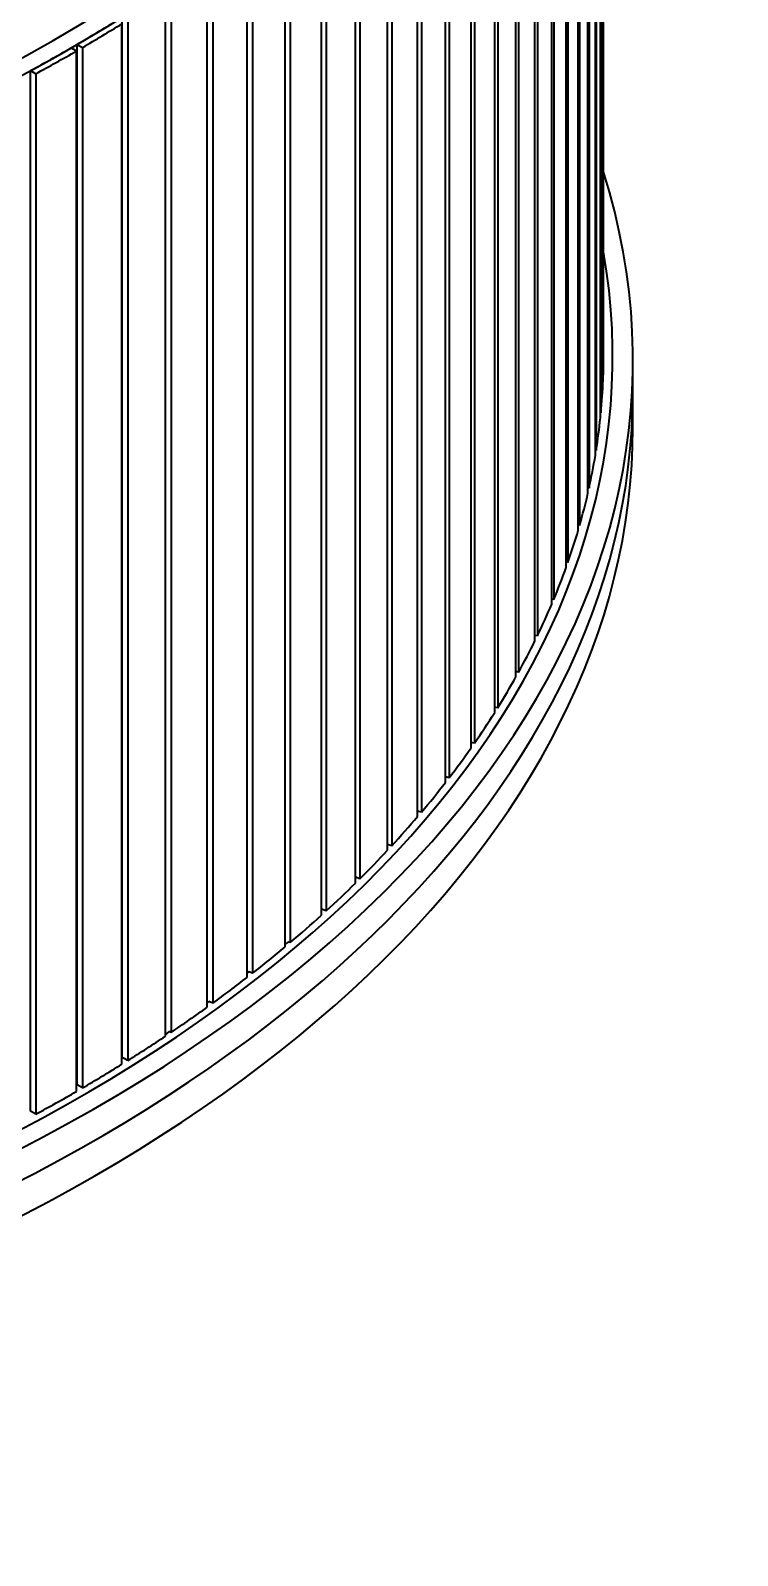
# Model space of a CAD drawing. Header units: millimetres. Extents: x 0 to 42050, y 0 to 29700.
# Drawn here: x 28796 to 30097, y 8382 to 11190 of the extents above; entities that cross this region are included whole.
import ezdxf

# ---------------------------------------------------------------- set-up
doc = ezdxf.new("R2010")
doc.units = ezdxf.units.MM
doc.header["$LTSCALE"] = 50
doc.layers.add('Visible', color=7, linetype='Continuous', lineweight=35)

msp = doc.modelspace()

# ---------------------------------------------------------------- linework, layer by layer
at = {"layer": 'Visible', "color": 9, "true_color": 0xc0c0c0}
for p, q in [((29850.67, 10589.54), (29850.67, 12505.05)), ((29850.14, 12470.96), (29850.14, 10555.46)), ((29849.82, 10546.22), (29849.82, 12461.72)), ((29844.91, 10476.79), (29844.91, 12392.29)), ((29845.82, 12401.52), (29845.82, 10486.02)), ((29837.12, 12332.21), (29837.12, 10416.71)), ((29835.64, 10407.51), (29835.64, 12323.01)), ((29822.01, 10338.47), (29822.01, 12253.97)), ((29824.08, 12263.13), (29824.08, 10347.63)), ((29804.06, 10269.76), (29804.06, 12185.26)), ((29806.69, 12194.38), (29806.69, 10278.88)), ((29781.79, 10201.48), (29781.79, 12116.98)), ((29785, 12126.03), (29785, 10210.53)), ((29755.24, 10133.7), (29755.24, 12049.2)), ((29759.02, 12058.18), (29759.02, 10142.68)), ((29728.79, 11990.92), (29728.79, 10075.42)), ((29724.45, 10066.53), (29724.45, 11982.03)), ((29689.46, 10000.04), (29689.46, 11915.54)), ((29694.35, 11924.34), (29694.35, 10008.84)), ((29650.3, 9934.34), (29650.3, 11849.84)), ((29655.74, 11858.52), (29655.74, 9943.02)), ((29613.03, 11793.56), (29613.03, 9878.06)), ((29607.04, 9869.49), (29607.04, 11784.99)), ((29559.73, 9805.6), (29559.73, 11721.1)), ((29566.25, 11729.54), (29566.25, 9814.04)), ((29508.43, 9742.74), (29508.43, 11658.24)), ((29515.48, 11666.54), (29515.48, 9751.04)), ((29453.22, 9681), (29453.22, 11596.5)), ((29460.78, 11604.64), (29460.78, 9689.14)), ((29402.22, 11543.93), (29402.22, 9628.43)), ((29394.15, 9620.46), (29394.15, 11535.96)), ((29339.89, 11484.49), (29339.89, 9568.99)), ((29331.32, 9561.19), (29331.32, 11476.69)), ((29264.8, 9503.28), (29264.8, 11418.78)), ((29273.85, 11426.4), (29273.85, 9510.9)), ((29194.68, 9446.8), (29194.68, 11362.31)), ((29204.21, 11369.73), (29204.21, 9454.23)), ((29131.05, 11314.55), (29131.05, 9399.05)), ((29121.06, 9391.83), (29121.06, 11307.34)), ((29054.46, 11260.95), (29054.46, 9345.45)), ((29044.03, 9338.45), (29044.03, 11253.95)), ((28963.69, 9286.71), (28963.69, 11202.21)), ((28964.28, 9298.98), (28964.28, 11214.48)), ((28974.56, 11208.99), (28974.56, 9293.49)), ((28880.15, 11152.19), (28870.23, 11157.89)), ((28880.15, 9236.68), (28880.15, 11152.19)), ((28881.51, 11164.43), (28891.44, 11158.73)), ((28881.51, 9248.93), (28881.51, 11164.43)), ((28891.44, 11158.73), (28891.44, 9243.23)), ((28795.65, 11116.16), (28805.21, 11110.26)), ((28795.65, 9200.66), (28795.65, 11116.16)), ((28805.21, 11110.26), (28805.21, 9194.75)), ((29904.67, 10524.23), (29904.67, 10583.01)), ((29850.14, 10555.46), (29849.82, 10555.46)), ((29904.67, 10458.91), (29904.67, 10524.23)), ((29845.82, 10486.02), (29844.91, 10486.05)), ((29837.12, 10416.71), (29835.64, 10416.79)), ((29824.08, 10347.63), (29822.01, 10347.79)), ((29806.69, 10278.88), (29804.06, 10279.13)), ((29785, 10210.53), (29781.79, 10210.91)), ((29759.02, 10142.68), (29755.24, 10143.21)), ((29728.79, 10075.42), (29724.45, 10076.12)), ((29694.35, 10008.84), (29689.46, 10009.75)), ((29655.74, 9943.02), (29650.3, 9944.16)), ((29613.03, 9878.06), (29607.04, 9879.45)), ((29566.25, 9814.04), (29559.73, 9815.72)), ((29515.48, 9751.04), (29508.43, 9753.03)), ((29460.78, 9689.14), (29453.22, 9691.48)), ((29402.22, 9628.43), (29394.15, 9631.15)), ((29339.89, 9568.99), (29331.32, 9572.13)), ((29270.5, 9512.22), (29264.8, 9507.93)), ((29273.85, 9510.9), (29270.5, 9512.22)), ((29197.33, 9457.17), (29194.68, 9455.17)), ((29204.21, 9454.23), (29197.33, 9457.17)), ((29124.26, 9402.18), (29121.06, 9399.77)), ((29131.05, 9399.05), (29124.26, 9402.18)), ((29051.09, 9347.12), (29044.03, 9341.81)), ((29054.46, 9345.45), (29051.09, 9347.12)), ((28974.56, 9293.49), (28964.28, 9298.98)), ((28891.44, 9243.23), (28881.51, 9248.93)), ((28805.21, 9194.75), (28795.65, 9200.66))]:
    msp.add_line(p, q, dxfattribs=at)
for centre, major_axis, start_param, end_param in [((26536.67, 12505.05), (-3300, 0), 6.0866343, 9.6231248), ((26536.67, 12505.05), (3260, 0), 4.9179129, 6.2831853), ((26536.67, 12601.39), (3260, 0), 5.3242358, 5.6713385), ((26536.67, 12505.05), (3300, 0), 5.5026803, 5.5341508), ((26536.67, 12505.05), (-3314, 0), 2.3610774, 2.3925684), ((26536.67, 12505.05), (3300, 0), 5.4663613, 5.4978318), ((26536.67, 12505.05), (-3314, 0), 2.3247584, 2.3562494), ((26536.67, 10583.01), (3368, 0), 4.0728322, 6.4624967), ((26536.67, 10589.54), (3330.76, 0), 4.0741561, 6.3835435), ((26536.67, 10589.54), (3314, 0), 6.2653688, 6.2831853), ((26536.67, 10589.54), (3314, 0), 6.2290498, 6.2605408), ((26536.67, 10524.23), (3368, 0), 4.0560073, 6.2831853), ((26536.67, 10524.23), (3368, 0), 4.0560073, 6.2831853), ((26536.67, 10589.54), (3314, 0), 6.1927309, 6.2242218), ((26536.67, 10458.91), (3368, 0), 4.0372903, 6.2831853), ((26536.67, 10589.54), (3314, 0), 6.1564119, 6.1879028), ((26536.67, 10589.54), (3314, 0), 6.1200929, 6.1515839), ((26536.67, 10589.54), (3314, 0), 6.0837739, 6.1152649), ((26536.67, 10589.54), (3314, 0), 6.0474549, 6.0789459), ((26536.67, 10589.54), (3314, 0), 6.0111359, 6.0426269), ((26536.67, 10589.54), (3314, 0), 5.9748169, 6.0063079), ((26536.67, 10589.54), (3314, 0), 5.9384979, 5.9699889), ((26536.67, 10589.54), (3314, 0), 5.9021789, 5.9336699), ((26536.67, 10589.54), (3314, 0), 5.8658599, 5.8973509), ((26536.67, 10589.54), (3314, 0), 5.829541, 5.8610319), ((26536.67, 10589.54), (3314, 0), 5.793222, 5.8247129), ((26536.67, 10589.54), (3314, 0), 5.756903, 5.788394), ((26536.67, 10589.54), (3314, 0), 5.720584, 5.752075), ((26536.67, 10589.54), (3314, 0), 5.684265, 5.715756), ((26536.67, 10589.54), (3314, 0), 5.647946, 5.679437), ((26536.67, 10589.54), (3314, 0), 5.611627, 5.643118), ((26536.67, 10589.54), (3314, 0), 5.575308, 5.606799), ((26536.67, 10589.54), (3314, 0), 5.538989, 5.57048), ((26536.67, 10589.54), (3300, 0), 5.5387351, 5.5389993), ((26536.67, 10589.54), (3314, 0), 5.50267, 5.534161), ((26536.67, 10589.54), (3300, 0), 5.502094, 5.5026803), ((26536.67, 10589.54), (3314, 0), 5.466351, 5.497842)]:
    msp.add_ellipse(centre, major_axis=major_axis, ratio=0.5773503, start_param=start_param, end_param=end_param, dxfattribs=at)

doc.saveas('drawing.dxf')
